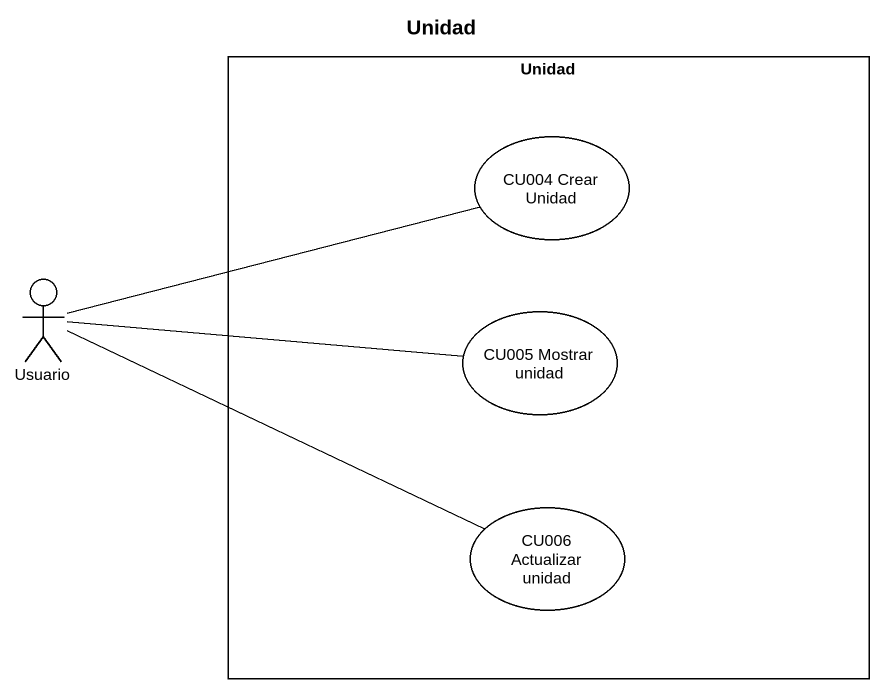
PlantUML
@startuml
title Unidad
rectangle Unidad {
  usecase "CU004 Crear Unidad" as CU004_Crear_Unidad
  usecase "CU005 Mostrar unidad" as CU005_Mostrar_unidad
  usecase "CU006 Actualizar unidad" as CU006_Actualizar_unidad
}
actor Usuario
Usuario -right- CU004_Crear_Unidad
Usuario -right- CU005_Mostrar_unidad
Usuario -right- CU006_Actualizar_unidad
@enduml
